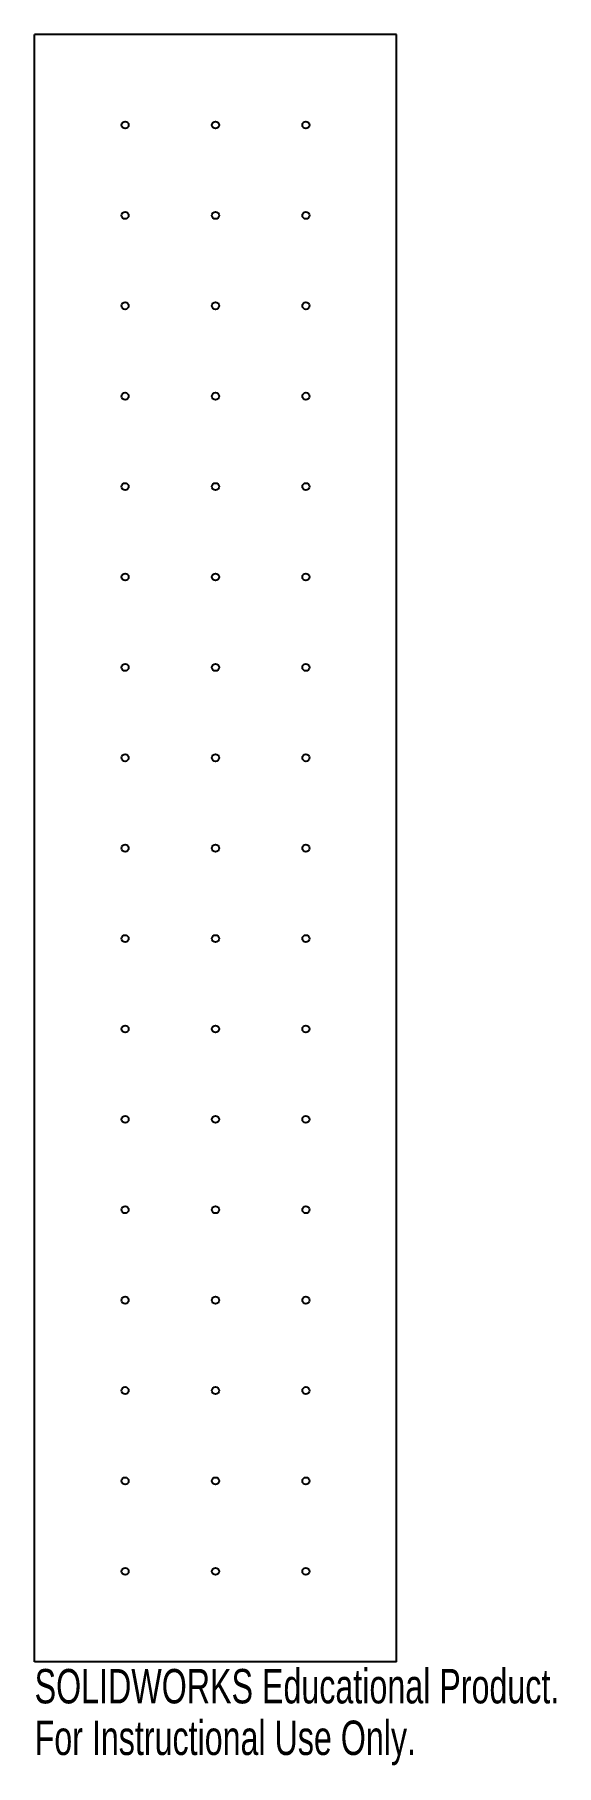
# Model space of a CAD drawing. Header units: inches. Extents: x -0.96 to 1.92, y -9.57 to 0.
import ezdxf

# ---------------------------------------------------------------- set-up
doc = ezdxf.new("R2010")
doc.units = ezdxf.units.IN
doc.header["$MEASUREMENT"] = 0
doc.styles.add('SLDTEXTSTYLE0', font='TXT', dxfattribs={"width": 0.7})

msp = doc.modelspace()

# ---------------------------------------------------------------- linework, layer by layer
at = {"color": 7, "linetype": 'Continuous', "lineweight": 25}
for p, q in [((1.0377, 0), (-0.9623, 0)), ((-0.9623, -9), (-0.9623, 0)), ((1.0377, -9), (1.0377, 0)), ((1.0377, -9), (-0.9623, -9))]:
    msp.add_line(p, q, dxfattribs=at)
for centre in [(-0.4623, -0.5), (0.0377, -0.5), (0.5377, -0.5), (-0.4623, -1), (0.0377, -1), (0.5377, -1), (-0.4623, -1.5), (0.0377, -1.5), (0.5377, -1.5), (-0.4623, -2), (0.0377, -2), (0.5377, -2), (-0.4623, -2.5), (0.0377, -2.5), (0.5377, -2.5), (-0.4623, -3), (0.0377, -3), (0.5377, -3), (-0.4623, -3.5), (0.0377, -3.5), (0.5377, -3.5), (-0.4623, -4), (0.0377, -4), (0.5377, -4), (-0.4623, -4.5), (0.0377, -4.5), (0.5377, -4.5), (-0.4623, -5), (0.0377, -5), (0.5377, -5), (-0.4623, -5.5), (0.0377, -5.5), (0.5377, -5.5), (-0.4623, -6), (0.0377, -6), (0.5377, -6), (-0.4623, -6.5), (0.0377, -6.5), (0.5377, -6.5), (-0.4623, -7), (0.0377, -7), (0.5377, -7), (-0.4623, -7.5), (0.0377, -7.5), (0.5377, -7.5), (-0.4623, -8), (0.0377, -8), (0.5377, -8), (-0.4623, -8.5), (0.0377, -8.5), (0.5377, -8.5)]:
    msp.add_circle(centre, 0.0197, dxfattribs=at)

# ---------------------------------------------------------------- texts
at = {"color": 7, "linetype": 'Continuous', "char_height": 0.1903, "attachment_point": 1, "style": 'SLDTEXTSTYLE0'}
for s, insert in [('SOLIDWORKS Educational Product.', (-0.9623, -9.0401)), ('For Instructional Use Only.', (-0.9623, -9.3256))]:
    msp.add_mtext(s, dxfattribs=dict(at, insert=insert))

doc.saveas('drawing.dxf')
